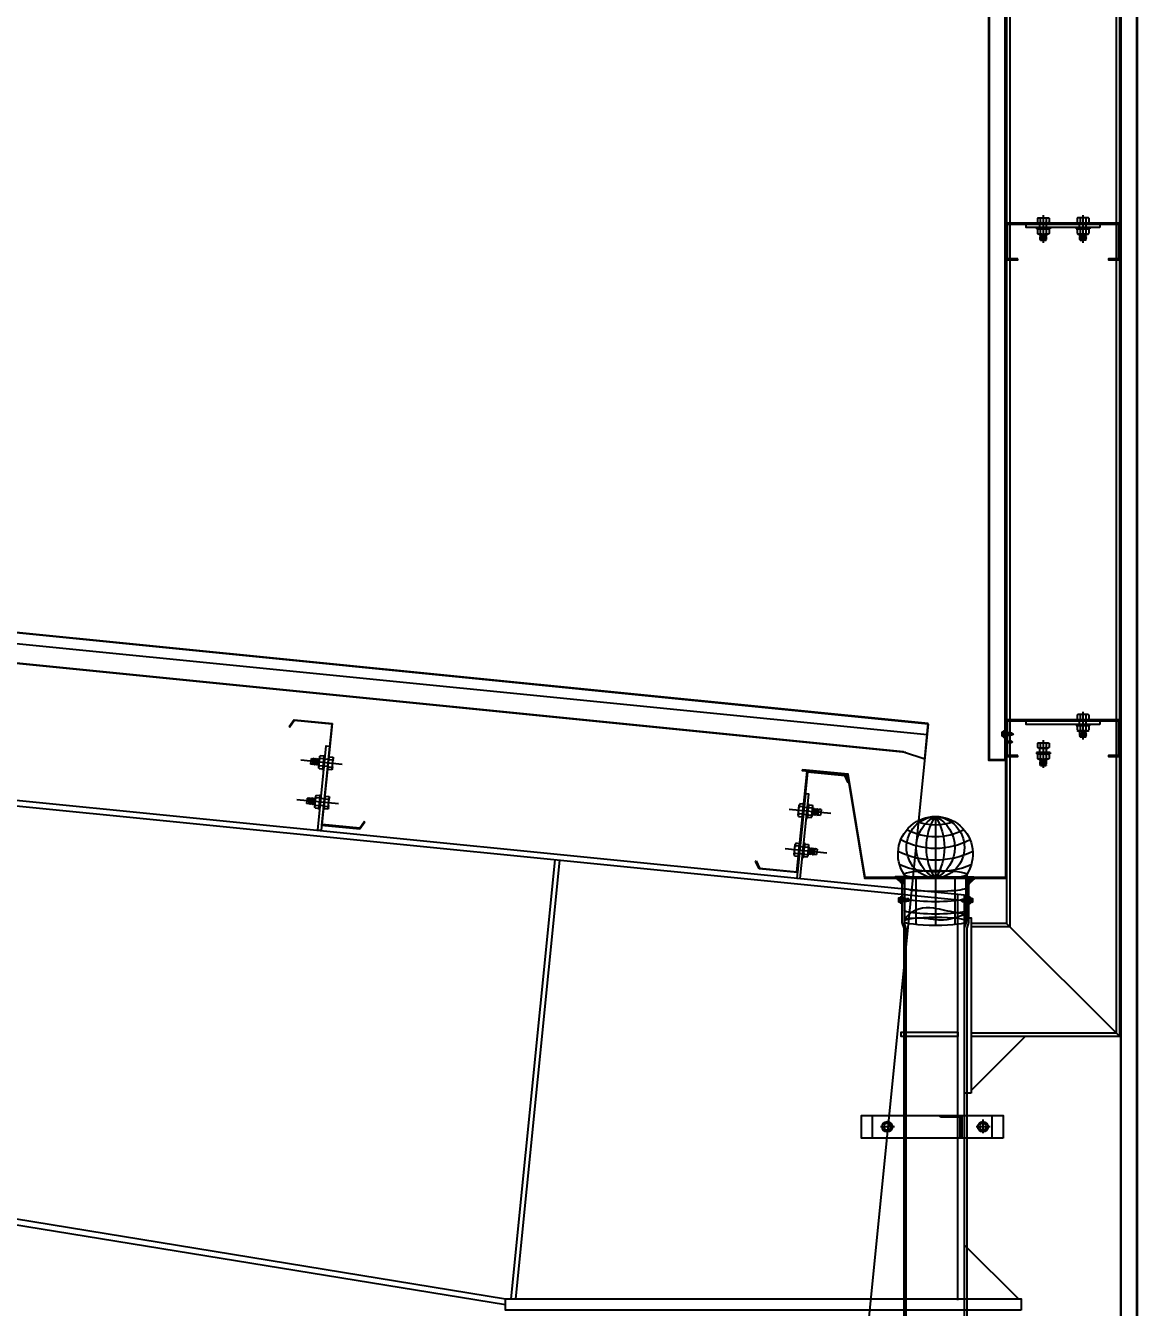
# Model space of a CAD drawing. Header units: inches. Extents: x 315041 to 662841, y -45540 to -35018.
# Drawn here: x 331800.57 to 331820.18, y -36423.78 to -36401.16 of the extents above; entities that cross this region are included whole.
import ezdxf

# ---------------------------------------------------------------- set-up
doc = ezdxf.new("R2010")
doc.units = ezdxf.units.IN
doc.header["$MEASUREMENT"] = 0
doc.linetypes.add('CENTER2', pattern=[28.575, 19.05, -3.175, 3.175, -3.175])
doc.linetypes.add('DASHED2', pattern=[9.525, 6.35, -3.175])
for name, color, linetype in [('2', 2, 'Continuous'), ('251', 251, 'Continuous'), ('2NET-VE', 8, 'Continuous'), ('3', 3, 'Continuous'), ('5', 5, 'Continuous'), ('7', 7, 'Continuous'), ('8', 8, 'Continuous'), ('DIM', 8, 'Continuous'), ('DOWNPOUT', 52, 'Continuous'), ('GIANG', 1, 'Continuous'), ('ROOFING', 4, 'Continuous'), ('STRUCTURE', 1, 'Continuous')]:
    doc.layers.add(name, color=color, linetype=linetype)
doc.styles.add('ST1', font='times.ttf', dxfattribs={"width": 0.7})
doc.dimstyles.new('100', dxfattribs={"dimtxt": 3, "dimasz": 1.5, "dimexe": 1, "dimexo": 0, "dimgap": 1, "dimtad": 1, "dimdec": 0, "dimlfac": 100, "dimzin": 0, "dimdsep": 46, "dimtxsty": 'ST1', "dimblk": 'OBLIQUE', "dimcen": 1, "dimdle": 1, "dimclrd": 8, "dimclre": 8, "dimclrt": 3, "dimadec": 0, "dimazin": 0, "dimtfac": 1, "dimtdec": 0, "dimtix": 1, "dimtmove": 1, "dimatfit": 3, "dimfxl": 0, "dimtfill": 1, "dimtolj": 1, "dimtzin": 0, "dimlwd": -1, "dimlwe": -1, "dimarcsym": 1})

# ---------------------------------------------------------------- blocks, each defined once
blk = doc.blocks.new('*U228')
at = {"layer": '251'}
h = blk.add_hatch(color=256, dxfattribs=at)
h.paths.add_polyline_path([(-0.053, -0.04), (-0.053, -0.043, -0.192582), (-0.048, -0.029, -0.192582), (-0.053, -0.014)])
h.paths.add_polyline_path([(-0.053, 0.014, -0.192582), (-0.048, 0.029, -0.192582), (-0.053, 0.043)])
h = blk.add_hatch(color=256, dxfattribs=at)
h.paths.add_polyline_path([(0.056, -0.04), (0.056, -0.043, -0.192582), (0.062, -0.029, -0.192582), (0.056, -0.014)])
h.paths.add_polyline_path([(0.056, 0.014, -0.192582), (0.062, 0.029, -0.192582), (0.056, 0.043)])
at = {"layer": '5', "linetype": 'CENTER2', "ltscale": 0.2}
blk.add_line((-0.077, 0), (0.194, 0), dxfattribs=at)
at = {"layer": '8'}
for p, q in [((-0.053, 0.04), (-0.053, -0.04)), ((-0.048, 0.058), (-0.006, 0.058)), ((-0.048, 0.029), (-0.006, 0.029)), ((0, 0.043), (0, -0.043)), ((0.044, 0.033), (0, 0.033)), ((0.044, -0.066), (0.044, 0.066)), ((0.044, 0.066), (0.056, 0.066)), ((0.056, -0.066), (0.056, 0.066)), ((0.056, 0.04), (0.056, -0.04)), ((0.062, 0.058), (0.103, 0.058)), ((0.062, 0.029), (0.103, 0.029)), ((0.109, 0.043), (0.109, -0.043)), ((0.117, 0.033), (0.109, 0.033)), ((0.121, 0.027), (0.117, 0.033)), ((0.117, 0.033), (0.117, -0.017)), ((0.117, -0.017), (0.121, 0.027)), ((0.127, 0.033), (0.121, 0.027)), ((0.131, 0.027), (0.127, 0.033)), ((0.164, 0.03), (0.161, 0.027)), ((0.169, 0.027), (0.164, 0.03)), ((0.166, -0.027), (0.167, 0)), ((0.169, 0), (0.167, 0)), ((0.167, 0), (0.169, 0)), ((0.169, 0.027), (0.169, -0.027)), ((-0.048, -0.029), (-0.006, -0.029)), ((-0.048, -0.029), (-0.006, -0.029)), ((-0.048, -0.058), (-0.006, -0.058)), ((0.044, -0.033), (0, -0.033)), ((0.044, -0.066), (0.056, -0.066)), ((0.062, -0.029), (0.103, -0.029)), ((0.062, -0.029), (0.103, -0.029)), ((0.062, -0.058), (0.103, -0.058)), ((0.12, -0.033), (0.109, -0.033)), ((0.126, -0.027), (0.12, -0.033)), ((0.16, -0.033), (0.156, -0.027)), ((0.166, -0.027), (0.16, -0.033)), ((0.166, -0.027), (0.169, -0.027))]:
    blk.add_line(p, q, dxfattribs=at)
for points in [[(0.136, -0.027), (0.13, -0.033), (0.126, -0.027), (0.131, 0.027), (0.137, 0.033), (0.141, 0.027)], [(0.146, -0.027), (0.14, -0.033), (0.136, -0.027), (0.141, 0.027), (0.147, 0.033), (0.151, 0.027)], [(0.156, -0.027), (0.15, -0.033), (0.146, -0.027), (0.151, 0.027), (0.157, 0.033), (0.161, 0.027)]]:
    blk.add_lwpolyline(points, close=True, dxfattribs=at)
for centre, start, end in [((-0.032, 0.043), 136.3972, 223.6028), ((-0.032, 0.014), 136.3972, 180), ((-0.021, 0.043), 316.3972, 43.6028), ((-0.021, 0.014), 0, 43.6028), ((0.077, 0.043), 136.3972, 223.6028), ((0.077, 0.014), 136.3972, 180), ((0.088, 0.043), 316.3972, 43.6028), ((0.088, 0.014), 0, 43.6028), ((-0.032, -0.014), 180, 223.6028), ((-0.032, -0.043), 136.3972, 223.6028), ((-0.021, -0.014), 316.3972, 0), ((-0.021, -0.043), 316.3972, 43.6028), ((0.077, -0.014), 180, 223.6028), ((0.077, -0.043), 136.3972, 223.6028), ((0.088, -0.014), 316.3972, 0), ((0.088, -0.043), 316.3972, 43.6028)]:
    blk.add_arc(centre, 0.0209, start, end, dxfattribs=at)
blk = doc.blocks.new('*U229')
at = {"layer": '251'}
h = blk.add_hatch(color=256, dxfattribs=at)
h.paths.add_polyline_path([(-0.053, -0.04), (-0.053, -0.043, -0.192582), (-0.048, -0.029, -0.192582), (-0.053, -0.014)])
h.paths.add_polyline_path([(-0.053, 0.014, -0.192582), (-0.048, 0.029, -0.192582), (-0.053, 0.043)])
h = blk.add_hatch(color=256, dxfattribs=at)
h.paths.add_polyline_path([(0.056, -0.04), (0.056, -0.043, -0.192582), (0.062, -0.029, -0.192582), (0.056, -0.014)])
h.paths.add_polyline_path([(0.056, 0.014, -0.192582), (0.062, 0.029, -0.192582), (0.056, 0.043)])
at = {"layer": '5', "linetype": 'CENTER2', "ltscale": 0.2}
blk.add_line((-0.077, 0), (0.194, 0), dxfattribs=at)
at = {"layer": '8'}
for p, q in [((-0.053, 0.04), (-0.053, -0.04)), ((-0.048, 0.058), (-0.006, 0.058)), ((-0.048, 0.029), (-0.006, 0.029)), ((0, 0.043), (0, -0.043)), ((0.044, 0.033), (0, 0.033)), ((0.044, -0.066), (0.044, 0.066)), ((0.044, 0.066), (0.056, 0.066)), ((0.056, -0.066), (0.056, 0.066)), ((0.056, 0.04), (0.056, -0.04)), ((0.062, 0.058), (0.103, 0.058)), ((0.062, 0.029), (0.103, 0.029)), ((0.109, 0.043), (0.109, -0.043)), ((0.117, 0.033), (0.109, 0.033)), ((0.121, 0.027), (0.117, 0.033)), ((0.117, 0.033), (0.117, -0.017)), ((0.117, -0.017), (0.121, 0.027)), ((0.127, 0.033), (0.121, 0.027)), ((0.131, 0.027), (0.127, 0.033)), ((0.164, 0.03), (0.161, 0.027)), ((0.169, 0.027), (0.164, 0.03)), ((0.166, -0.027), (0.167, 0)), ((0.169, 0), (0.167, 0)), ((0.167, 0), (0.169, 0)), ((0.169, 0.027), (0.169, -0.027)), ((-0.048, -0.029), (-0.006, -0.029)), ((-0.048, -0.029), (-0.006, -0.029)), ((-0.048, -0.058), (-0.006, -0.058)), ((0.044, -0.033), (0, -0.033)), ((0.044, -0.066), (0.056, -0.066)), ((0.062, -0.029), (0.103, -0.029)), ((0.062, -0.029), (0.103, -0.029)), ((0.062, -0.058), (0.103, -0.058)), ((0.12, -0.033), (0.109, -0.033)), ((0.126, -0.027), (0.12, -0.033)), ((0.16, -0.033), (0.156, -0.027)), ((0.166, -0.027), (0.16, -0.033)), ((0.166, -0.027), (0.169, -0.027))]:
    blk.add_line(p, q, dxfattribs=at)
for points in [[(0.136, -0.027), (0.13, -0.033), (0.126, -0.027), (0.131, 0.027), (0.137, 0.033), (0.141, 0.027)], [(0.146, -0.027), (0.14, -0.033), (0.136, -0.027), (0.141, 0.027), (0.147, 0.033), (0.151, 0.027)], [(0.156, -0.027), (0.15, -0.033), (0.146, -0.027), (0.151, 0.027), (0.157, 0.033), (0.161, 0.027)]]:
    blk.add_lwpolyline(points, close=True, dxfattribs=at)
for centre, start, end in [((-0.032, 0.043), 136.3972, 223.6028), ((-0.032, 0.014), 136.3972, 180), ((-0.021, 0.043), 316.3972, 43.6028), ((-0.021, 0.014), 0, 43.6028), ((0.077, 0.043), 136.3972, 223.6028), ((0.077, 0.014), 136.3972, 180), ((0.088, 0.043), 316.3972, 43.6028), ((0.088, 0.014), 0, 43.6028), ((-0.032, -0.014), 180, 223.6028), ((-0.032, -0.043), 136.3972, 223.6028), ((-0.021, -0.014), 316.3972, 0), ((-0.021, -0.043), 316.3972, 43.6028), ((0.077, -0.014), 180, 223.6028), ((0.077, -0.043), 136.3972, 223.6028), ((0.088, -0.014), 316.3972, 0), ((0.088, -0.043), 316.3972, 43.6028)]:
    blk.add_arc(centre, 0.0209, start, end, dxfattribs=at)
blk = doc.blocks.new('*U230')
at = {"layer": '251'}
h = blk.add_hatch(color=256, dxfattribs=at)
h.paths.add_polyline_path([(-0.053, -0.04), (-0.053, -0.043, -0.192582), (-0.048, -0.029, -0.192582), (-0.053, -0.014)])
h.paths.add_polyline_path([(-0.053, 0.014, -0.192582), (-0.048, 0.029, -0.192582), (-0.053, 0.043)])
h = blk.add_hatch(color=256, dxfattribs=at)
h.paths.add_polyline_path([(0.056, -0.04), (0.056, -0.043, -0.192582), (0.062, -0.029, -0.192582), (0.056, -0.014)])
h.paths.add_polyline_path([(0.056, 0.014, -0.192582), (0.062, 0.029, -0.192582), (0.056, 0.043)])
at = {"layer": '5', "linetype": 'CENTER2', "ltscale": 0.2}
blk.add_line((-0.077, 0), (0.194, 0), dxfattribs=at)
at = {"layer": '8'}
for p, q in [((-0.053, 0.04), (-0.053, -0.04)), ((-0.048, 0.058), (-0.006, 0.058)), ((-0.048, 0.029), (-0.006, 0.029)), ((0, 0.043), (0, -0.043)), ((0.044, 0.033), (0, 0.033)), ((0.044, -0.066), (0.044, 0.066)), ((0.044, 0.066), (0.056, 0.066)), ((0.056, -0.066), (0.056, 0.066)), ((0.056, 0.04), (0.056, -0.04)), ((0.062, 0.058), (0.103, 0.058)), ((0.062, 0.029), (0.103, 0.029)), ((0.109, 0.043), (0.109, -0.043)), ((0.117, 0.033), (0.109, 0.033)), ((0.121, 0.027), (0.117, 0.033)), ((0.117, 0.033), (0.117, -0.017)), ((0.117, -0.017), (0.121, 0.027)), ((0.127, 0.033), (0.121, 0.027)), ((0.131, 0.027), (0.127, 0.033)), ((0.164, 0.03), (0.161, 0.027)), ((0.169, 0.027), (0.164, 0.03)), ((0.166, -0.027), (0.167, 0)), ((0.169, 0), (0.167, 0)), ((0.167, 0), (0.169, 0)), ((0.169, 0.027), (0.169, -0.027)), ((-0.048, -0.029), (-0.006, -0.029)), ((-0.048, -0.029), (-0.006, -0.029)), ((-0.048, -0.058), (-0.006, -0.058)), ((0.044, -0.033), (0, -0.033)), ((0.044, -0.066), (0.056, -0.066)), ((0.062, -0.029), (0.103, -0.029)), ((0.062, -0.029), (0.103, -0.029)), ((0.062, -0.058), (0.103, -0.058)), ((0.12, -0.033), (0.109, -0.033)), ((0.126, -0.027), (0.12, -0.033)), ((0.16, -0.033), (0.156, -0.027)), ((0.166, -0.027), (0.16, -0.033)), ((0.166, -0.027), (0.169, -0.027))]:
    blk.add_line(p, q, dxfattribs=at)
for points in [[(0.136, -0.027), (0.13, -0.033), (0.126, -0.027), (0.131, 0.027), (0.137, 0.033), (0.141, 0.027)], [(0.146, -0.027), (0.14, -0.033), (0.136, -0.027), (0.141, 0.027), (0.147, 0.033), (0.151, 0.027)], [(0.156, -0.027), (0.15, -0.033), (0.146, -0.027), (0.151, 0.027), (0.157, 0.033), (0.161, 0.027)]]:
    blk.add_lwpolyline(points, close=True, dxfattribs=at)
for centre, start, end in [((-0.032, 0.043), 136.3972, 223.6028), ((-0.032, 0.014), 136.3972, 180), ((-0.021, 0.043), 316.3972, 43.6028), ((-0.021, 0.014), 0, 43.6028), ((0.077, 0.043), 136.3972, 223.6028), ((0.077, 0.014), 136.3972, 180), ((0.088, 0.043), 316.3972, 43.6028), ((0.088, 0.014), 0, 43.6028), ((-0.032, -0.014), 180, 223.6028), ((-0.032, -0.043), 136.3972, 223.6028), ((-0.021, -0.014), 316.3972, 0), ((-0.021, -0.043), 316.3972, 43.6028), ((0.077, -0.014), 180, 223.6028), ((0.077, -0.043), 136.3972, 223.6028), ((0.088, -0.014), 316.3972, 0), ((0.088, -0.043), 316.3972, 43.6028)]:
    blk.add_arc(centre, 0.0209, start, end, dxfattribs=at)
blk = doc.blocks.new('*U231')
at = {"layer": '251'}
h = blk.add_hatch(color=256, dxfattribs=at)
h.paths.add_polyline_path([(-0.053, -0.04), (-0.053, -0.043, -0.192582), (-0.048, -0.029, -0.192582), (-0.053, -0.014)])
h.paths.add_polyline_path([(-0.053, 0.014, -0.192582), (-0.048, 0.029, -0.192582), (-0.053, 0.043)])
h = blk.add_hatch(color=256, dxfattribs=at)
h.paths.add_polyline_path([(0.056, -0.04), (0.056, -0.043, -0.192582), (0.062, -0.029, -0.192582), (0.056, -0.014)])
h.paths.add_polyline_path([(0.056, 0.014, -0.192582), (0.062, 0.029, -0.192582), (0.056, 0.043)])
at = {"layer": '5', "linetype": 'CENTER2', "ltscale": 0.2}
blk.add_line((-0.077, 0), (0.194, 0), dxfattribs=at)
at = {"layer": '8'}
for p, q in [((-0.053, 0.04), (-0.053, -0.04)), ((-0.048, 0.058), (-0.006, 0.058)), ((-0.048, 0.029), (-0.006, 0.029)), ((0, 0.043), (0, -0.043)), ((0.044, 0.033), (0, 0.033)), ((0.044, -0.066), (0.044, 0.066)), ((0.044, 0.066), (0.056, 0.066)), ((0.056, -0.066), (0.056, 0.066)), ((0.056, 0.04), (0.056, -0.04)), ((0.062, 0.058), (0.103, 0.058)), ((0.062, 0.029), (0.103, 0.029)), ((0.109, 0.043), (0.109, -0.043)), ((0.117, 0.033), (0.109, 0.033)), ((0.121, 0.027), (0.117, 0.033)), ((0.117, 0.033), (0.117, -0.017)), ((0.117, -0.017), (0.121, 0.027)), ((0.127, 0.033), (0.121, 0.027)), ((0.131, 0.027), (0.127, 0.033)), ((0.164, 0.03), (0.161, 0.027)), ((0.169, 0.027), (0.164, 0.03)), ((0.166, -0.027), (0.167, 0)), ((0.169, 0), (0.167, 0)), ((0.167, 0), (0.169, 0)), ((0.169, 0.027), (0.169, -0.027)), ((-0.048, -0.029), (-0.006, -0.029)), ((-0.048, -0.029), (-0.006, -0.029)), ((-0.048, -0.058), (-0.006, -0.058)), ((0.044, -0.033), (0, -0.033)), ((0.044, -0.066), (0.056, -0.066)), ((0.062, -0.029), (0.103, -0.029)), ((0.062, -0.029), (0.103, -0.029)), ((0.062, -0.058), (0.103, -0.058)), ((0.12, -0.033), (0.109, -0.033)), ((0.126, -0.027), (0.12, -0.033)), ((0.16, -0.033), (0.156, -0.027)), ((0.166, -0.027), (0.16, -0.033)), ((0.166, -0.027), (0.169, -0.027))]:
    blk.add_line(p, q, dxfattribs=at)
for points in [[(0.136, -0.027), (0.13, -0.033), (0.126, -0.027), (0.131, 0.027), (0.137, 0.033), (0.141, 0.027)], [(0.146, -0.027), (0.14, -0.033), (0.136, -0.027), (0.141, 0.027), (0.147, 0.033), (0.151, 0.027)], [(0.156, -0.027), (0.15, -0.033), (0.146, -0.027), (0.151, 0.027), (0.157, 0.033), (0.161, 0.027)]]:
    blk.add_lwpolyline(points, close=True, dxfattribs=at)
for centre, start, end in [((-0.032, 0.043), 136.3972, 223.6028), ((-0.032, 0.014), 136.3972, 180), ((-0.021, 0.043), 316.3972, 43.6028), ((-0.021, 0.014), 0, 43.6028), ((0.077, 0.043), 136.3972, 223.6028), ((0.077, 0.014), 136.3972, 180), ((0.088, 0.043), 316.3972, 43.6028), ((0.088, 0.014), 0, 43.6028), ((-0.032, -0.014), 180, 223.6028), ((-0.032, -0.043), 136.3972, 223.6028), ((-0.021, -0.014), 316.3972, 0), ((-0.021, -0.043), 316.3972, 43.6028), ((0.077, -0.014), 180, 223.6028), ((0.077, -0.043), 136.3972, 223.6028), ((0.088, -0.014), 316.3972, 0), ((0.088, -0.043), 316.3972, 43.6028)]:
    blk.add_arc(centre, 0.0209, start, end, dxfattribs=at)
blk = doc.blocks.new('HFR-1')
at = {"layer": 'STRUCTURE', "color": 1, "linetype": 'Continuous'}
for p, q in [((-5.5, 0), (5.5, 0)), ((-5.2, 0.8), (-3.4, 1.5)), ((5.2, 0.8), (3.4, 1.5)), ((-2.4, -1.2), (-3, -1.6)), ((-3, -1.6), (-2.4, -1.9)), ((-2.4, -1.9), (-3, -2.3)), ((-3, -2.3), (-2.4, -2.6)), ((-2.4, -2.6), (-3, -3)), ((-3, -3), (-2.4, -3.3)), ((-2.4, -3.3), (-3, -3.7)), ((-3, -3.7), (-2.4, -4.1)), ((-2.4, -4.1), (-3, -4.4)), ((-3, -4.4), (-2.4, -4.8)), ((-2.4, -4.8), (-3, -5.1)), ((-3, -5.1), (-2.4, -5.5)), ((-2.4, -5.5), (-3, -5.8)), ((-3, -5.8), (-2.4, -6.2)), ((-2.4, -6.2), (-3, -6.6)), ((-3, -6.6), (-2.4, -6.9)), ((-2.4, -6.9), (-3, -7.3)), ((-3, -7.3), (-2.4, -7.6)), ((-2.4, -7.6), (-3, -8)), ((-3, -8), (-2.4, -8.3)), ((-2.4, -8.3), (-3, -8.7)), ((-3, -8.7), (-2.4, -9)), ((-2.4, -9), (-3, -9.4)), ((-3, -9.4), (-2.4, -9.7)), ((-2.4, -9.7), (-3, -10.1)), ((-3, -10.1), (-2.4, -10.5)), ((-2.4, -10.5), (-3, -10.8)), ((-3, -10.8), (-2.4, -11.2)), ((-2.4, -11.2), (-3, -11.5)), ((-3, -11.5), (-2.4, -11.9)), ((-2.9, -1.6), (2.9, -1.4)), ((-2.9, -2.3), (2.9, -2.1)), ((-2.9, -3), (2.9, -2.8)), ((-2.9, -3.7), (2.9, -3.6)), ((-2.9, -4.4), (2.9, -4.3)), ((-2.9, -5.1), (2.9, -5)), ((-2.9, -5.9), (2.9, -5.7)), ((-2.9, -6.6), (2.9, -6.4)), ((-2.9, -7.3), (2.9, -7.1)), ((-2.9, -8), (2.9, -7.8)), ((-2.9, -8.7), (2.9, -8.5)), ((-2.9, -9.4), (2.9, -9.2)), ((-2.9, -10.1), (1.5, -10)), ((-2.9, -10.8), (1.3, -10.7)), ((-2.9, -11.5), (0.9, -11.4)), ((-2.5, -17.4), (-2.5, -11.8)), ((-2.5, -17.4), (-2, -16.7)), ((-2.5, -17.4), (-0.2, -19.7)), ((2.4, -1.1), (-2.4, -1.2)), ((2.4, -1.8), (-2.4, -1.9)), ((-2.4, -1.9), (2.4, -1.8)), ((-2.4, -2.6), (2.4, -2.5)), ((2.4, -2.5), (-2.4, -2.6)), ((-2.4, -3.3), (2.4, -3.2)), ((2.4, -3.2), (-2.4, -3.3)), ((-2.4, -4.1), (2.4, -3.9)), ((2.4, -3.9), (-2.4, -4.1)), ((-2.4, -4.8), (2.4, -4.6)), ((2.4, -4.6), (-2.4, -4.8)), ((-2.4, -5.5), (2.4, -5.3)), ((2.4, -5.3), (-2.4, -5.5)), ((-2.4, -6.2), (2.4, -6)), ((2.4, -6), (-2.4, -6.2)), ((-2.4, -6.9), (2.4, -6.8)), ((2.4, -6.8), (-2.4, -6.9)), ((-2.4, -7.6), (2.4, -7.5)), ((2.4, -7.5), (-2.4, -7.6)), ((-2.4, -8.3), (2.4, -8.2)), ((2.4, -8.2), (-2.4, -8.3)), ((-2.4, -9), (2.4, -8.9)), ((2.4, -8.9), (-2.4, -9)), ((-2.4, -9.7), (2.4, -9.6)), ((2.4, -9.6), (-2.4, -9.7)), ((1.4, -10.3), (-2.4, -10.5)), ((-2.4, -10.5), (1.4, -10.3)), ((-2.4, -11.2), (1.1, -11.1)), ((1.1, -11.1), (-2.4, -11.2)), ((-2.4, -11.9), (0.4, -11.8)), ((-1, -16.7), (0.2, -19.7)), ((0.1, -19.4), (1.2, -17.3)), ((0.2, -19.7), (2.5, -17.4)), ((1.6, -16.1), (2.3, -10.2)), ((2.2, -10), (2.9, -10)), ((2.2, -11), (2.4, -11)), ((2.4, -11), (2.2, -11)), ((2.2, -11.4), (2.9, -11.4)), ((2.2, -11.7), (2.4, -11.7)), ((2.4, -10.3), (2.3, -10.3)), ((2.3, -10.3), (2.4, -10.3)), ((2.3, -10.7), (2.9, -10.7)), ((2.9, -1.4), (2.4, -1.1)), ((2.4, -1.8), (2.9, -1.4)), ((2.9, -2.1), (2.4, -1.8)), ((2.4, -2.5), (2.9, -2.1)), ((2.9, -2.8), (2.4, -2.5)), ((2.4, -3.2), (2.9, -2.8)), ((2.9, -3.6), (2.4, -3.2)), ((2.4, -3.9), (2.9, -3.6)), ((2.9, -4.3), (2.4, -3.9)), ((2.4, -4.6), (2.9, -4.3)), ((2.9, -5), (2.4, -4.6)), ((2.4, -5.3), (2.9, -5)), ((2.9, -5.7), (2.4, -5.3)), ((2.4, -6), (2.9, -5.7)), ((2.9, -6.4), (2.4, -6)), ((2.4, -6.8), (2.9, -6.4)), ((2.9, -7.1), (2.4, -6.8)), ((2.4, -7.5), (2.9, -7.1)), ((2.9, -7.8), (2.4, -7.5)), ((2.4, -8.2), (2.9, -7.8)), ((2.9, -8.5), (2.4, -8.2)), ((2.4, -8.9), (2.9, -8.5)), ((2.9, -9.2), (2.4, -8.9)), ((2.4, -9.6), (2.9, -9.2)), ((2.9, -10), (2.4, -9.6)), ((2.4, -10.3), (2.9, -10)), ((2.9, -10.7), (2.4, -10.3)), ((2.4, -11), (2.9, -10.7)), ((2.9, -11.4), (2.4, -11)), ((2.4, -11.7), (2.9, -11.4)), ((2.5, -17.4), (2.5, -11.7))]:
    blk.add_line(p, q, dxfattribs=at)
at = {"layer": 'STRUCTURE', "color": 1, "linetype": 'Continuous', "ltscale": 8}
for p in [(-3.4, 1.5), (3.4, 1.5)]:
    blk.add_line(p, (0, 1.5), dxfattribs=at)
at = {"layer": 'STRUCTURE', "color": 1, "linetype": 'DASHED2'}
for p in [(-1.9, 1.5), (1.9, 1.5)]:
    blk.add_line(p, (0, 0), dxfattribs=at)
at = {"layer": 'STRUCTURE', "color": 1, "linetype": 'Continuous', "ltscale": 8}
for centre, start, end in [((-4.7, 0.2), 130.41, 194.8062), ((4.7, 0.2), 345.1938, 49.59)]:
    blk.add_arc(centre, 0.801, start, end, dxfattribs=at)
at = {"layer": 'STRUCTURE', "color": 1, "linetype": 'Continuous'}
for centre, radius, start, end in [((-7.3, -9), 9.14, 58.065, 78.8402), ((5.1, -3.8), 3.83, 84.2039, 134.3621), ((-1.5, -17.1), 0.59, 34.2302, 144.5641), ((0, -19.4), 0.331, 231.6348, 305.4287), ((-0.5, -10.1), 1.93, 296.6041, 355.3922), ((-0.6, -16), 2.2, 324.0048, 357.8268), ((1.9, -10.3), 0.444, 15.9762, 172.6971)]:
    blk.add_arc(centre, radius, start, end, dxfattribs=at)
blk = doc.blocks.new('Short_Self_drilling')
at = {"layer": 'STRUCTURE', "color": 1, "linetype": 'Continuous'}
for p, q in [((6.4, 1.7), (-6.4, 1.7)), ((5.1, 3.8), (-5.1, 3.8)), ((-2.6, 2.9), (-5.1, 2.9)), ((-3.4, 3.8), (-3.4, 6.8)), ((3, 7.2), (-3, 7.2)), ((2.6, 2.9), (-2.6, 2.9)), ((-2.1, 2.8), (-2.1, 2.9)), ((6.3, 0), (0, 0)), ((2.2, 2.8), (2.2, 2.9)), ((2.2, -0.5), (2.2, 0)), ((5.1, 2.9), (2.6, 2.9)), ((3.4, 3.8), (3.4, 6.8)), ((3, -1.2), (-2.7, -0.2)), ((3, -2.7), (-2.7, -1.8)), ((3, -4.2), (-2.7, -3.3)), ((3, -5.8), (-2.7, -4.8)), ((3, -7.3), (-2.7, -6.3)), ((-1.9, -8), (-2.7, -7.9)), ((-2.1, -1.4), (-2.1, -0.9)), ((-2.1, -2.9), (-2.1, -2.4)), ((-2.1, -4.4), (-2.1, -3.9)), ((-2.1, -6), (-2.1, -5.4)), ((-2.1, -7.5), (-2.1, -7)), ((-2.1, -12.3), (-2.1, -8.5)), ((3, -8.8), (-1.1, -8.1)), ((2.1, -12.3), (2.1, -9.1)), ((2.2, -2), (2.2, -1.5)), ((2.2, -3.6), (2.2, -3)), ((2.2, -5.1), (2.2, -4.6)), ((2.2, -6.6), (2.2, -6.1)), ((2.2, -8.1), (2.2, -7.6))]:
    blk.add_line(p, q, dxfattribs=at)
blk.add_lwpolyline([(6.4, 1.3), (6.4, 1.7), (2.1, 2.8), (-2.1, 2.8), (-6.4, 1.7), (-6.4, 1.3)], close=True, dxfattribs=at)
for points in [[(-6.4, 1.3, -0.088869), (-6.3, 0), (0, 0)], [(-0.1, 3.8), (-0.3, 6.2, 0.338878), (-3.1, 6.2), (-3.3, 3.8)], [(3.3, 3.8), (3.1, 6.2, 0.338878), (0.3, 6.2), (0.1, 3.8)], [(2.1, -12.3), (0.2, -14.2, -0.333596), (-0.2, -14.2), (-2.1, -12.3)], [(-0.1, -14), (-1, -12.2, -0.148657), (-1.4, -11.2), (-2, -7.7, -0.815006), (-1.2, -7.8, 0.150833), (-0.8, -8.7)], [(2.1, -12.3), (1.7, -11.7, 0.52242), (0.9, -11.7), (-0.2, -14.2)]]:
    blk.add_lwpolyline(points, format="xyb", dxfattribs=at)
for points in [[(3, -1.2), (2.2, -1.5), (-2.1, -0.8), (-2.7, -0.2), (-2.4, 0)], [(3, -2.7), (2.2, -3), (-2.1, -2.4), (-2.7, -1.8), (-2.1, -1.4), (2.2, -2), (3, -2.7)], [(3, -4.2), (2.2, -4.6), (-2.1, -3.9), (-2.7, -3.3), (-2.1, -2.9), (2.2, -3.6), (3, -4.2)], [(3, -5.8), (2.2, -6.1), (-2.1, -5.4), (-2.7, -4.8), (-2.1, -4.4), (2.2, -5.1), (3, -5.8)], [(3, -7.3), (2.2, -7.6), (-2.1, -7), (-2.7, -6.3), (-2.1, -6), (2.2, -6.6), (3, -7.3)], [(-1.8, -8.5), (-2.1, -8.5), (-2.7, -7.9), (-2.1, -7.5), (-1.8, -7.5)], [(-1.3, -7.6), (2.2, -8.1), (3, -8.8)], [(-1.2, 0), (2.2, -0.5), (3, -1.2)], [(3, -8.8), (2.2, -9.1), (-0.8, -8.7)]]:
    blk.add_lwpolyline(points, dxfattribs=at)
for centre, radius, start, end in [((-5, 3.3), 0.455, 109.7949, 250.2674), ((-3, 6.8), 0.429, 90.0311, 180.0311), ((3, 6.8), 0.429, 0.0311, 90.0311), ((5.1, 3.3), 0.435, 279.7276, 80.3347), ((10, 0.2), 3.74, 162.2963, 182.6103)]:
    blk.add_arc(centre, radius, start, end, dxfattribs=at)
blk = doc.blocks.new('A$C074D4DC8')
at = {"color": 9}
for p, q in [((80, 232.2), (80, 100)), ((13.2, 108.1), (13.2, 8.1)), ((38.4, 101.8), (38.4, 1.8)), ((80, 100), (80, 0)), ((121.6, 101.8), (121.6, 1.8)), ((146.8, 108.1), (146.8, 8.1))]:
    blk.add_line(p, q, dxfattribs=at)
for centre, radius, start, end in [((80, 152.2), 80, 326.5995, 213.4005), ((84.2, 166.1), 66.2, 93.6886, 266.3114), ((112.4, 166.1), 73.6, 116.1115, 243.8885), ((80, 318.7), 105, 247.6912, 292.3088), ((183.7, 166.1), 123, 147.491, 212.509), ((-23.7, 166.1), 123, 327.491, 32.509), ((47.6, 166.1), 73.6, 296.1115, 63.8885), ((75.7, 166.1), 66.2, 273.6886, 86.3114), ((80, 318.7), 130, 241.9999, 298.0001), ((80, 318.7), 155, 241.4707, 298.5293), ((80, 318.7), 180, 243.6718, 296.3282), ((80, 318.7), 205, 248.1186, 291.8814)]:
    blk.add_arc(centre, radius, start, end, dxfattribs=at)
for centre in [(80, 108.1), (80, 8.1)]:
    blk.add_ellipse(centre, major_axis=(-66.8, 0), ratio=0.12167, dxfattribs=at)
for centre in [(80, 79.9), (80, 58.1), (80, 31.6)]:
    blk.add_ellipse(centre, major_axis=(-66.8, 0), ratio=0.12167, start_param=0, end_param=3.141593, dxfattribs=at)
blk = doc.blocks.new('PHEU THU NUOC')
at = {"color": 8}
blk.add_line((312268.65, -34593.71), (312298.08, -34593.71), dxfattribs=at)
for points in [[(312268.65, -34613.62), (312268.65, -34593.71), (312264, -34593.71), (312264, -34593.95), (312268.41, -34593.95), (312268.41, -34613.9)], [(312298.08, -34611.73), (312298.08, -34593.71), (312301.66, -34593.71), (312301.66, -34593.95), (312298.32, -34593.95), (312298.32, -34611.77)]]:
    blk.add_lwpolyline(points, dxfattribs=at)
blk.add_open_spline([(312268.41, -34613.9), (312273.09, -34608.52), (312281.23, -34607.66), (312290.79, -34610.54), (312296.65, -34611.33), (312298.32, -34611.55)], degree=3, knots=[0, 0, 0, 0, 20.015853, 34.788778, 40.675458, 40.675458, 40.675458, 40.675458], dxfattribs=at)
blk.add_spline([(312298.32, -34611.55), (312285.73, -34614.49), (312279.24, -34613.76), (312268.41, -34613.9)], degree=3, dxfattribs=at)
blk = doc.blocks.new('*U235')
at = {"layer": '2NET-VE', "ltscale": 0.5}
for p, q in [((0, 8.3), (9.5, 8.3)), ((22.9, 7.4), (22.9, 7.4)), ((0, -8.3), (9.5, -8.3)), ((22.9, -7.4), (22.9, -7.4))]:
    blk.add_line(p, q, dxfattribs=at)
at = {"layer": '7', "linetype": 'Continuous'}
for p, q in [((21.9, 6.4), (23.1, 7.7)), ((22.3, -6.4), (23.8, 6.4)), ((23.1, 7.7), (23.8, 6.4)), ((23.8, 6.4), (25.1, 7.7)), ((24.3, -6.4), (25.8, 6.4)), ((25.1, 7.7), (25.8, 6.4)), ((25.8, 6.4), (27, 7.7)), ((26.2, -6.4), (27.7, 6.4)), ((27, 7.7), (27.7, 6.4)), ((27.7, 6.4), (28.9, 7.7)), ((28.1, -6.4), (29.6, 6.4)), ((28.9, 7.7), (29.6, 6.4)), ((29.6, 6.4), (30.9, 7.7)), ((30.1, -6.4), (31.6, 6.4)), ((30.1, -6.4), (31.6, 6.4)), ((30.9, 7.7), (31.6, 6.4)), ((31.6, 6.4), (32.8, 7.7)), ((32, -6.4), (33.5, 6.4)), ((32.8, 7.7), (33.5, 6.4)), ((33.5, 6.4), (34.7, 7.7)), ((33.9, -6.4), (35.4, 6.4)), ((33.9, -6.4), (35.4, 6.4)), ((33.9, -6.4), (35.4, 6.4)), ((34.7, 7.7), (35.4, 6.4)), ((35.4, 6.4), (36.7, 7.7)), ((35.9, -6.4), (37.4, 6.4)), ((36.7, 7.7), (37.4, 6.4)), ((41.9, 6.4), (37.4, 6.4)), ((41.9, 6.4), (41.9, -6.4)), ((22.1, -6.4), (21.7, -6.4)), ((22.3, -6.4), (21.9, -6.4)), ((22.3, -6.4), (23.1, -7.7)), ((23.1, -7.7), (24.3, -6.4)), ((24.3, -6.4), (25, -7.7)), ((25, -7.7), (26.2, -6.4)), ((26.2, -6.4), (26.9, -7.7)), ((26.9, -7.7), (28.1, -6.4)), ((28.1, -6.4), (28.9, -7.7)), ((28.9, -7.7), (30.1, -6.4)), ((30.1, -6.4), (30.8, -7.7)), ((30.8, -7.7), (32, -6.4)), ((32, -6.4), (32.7, -7.7)), ((32.7, -7.7), (33.9, -6.4)), ((33.9, -6.4), (34.7, -7.7)), ((34.7, -7.7), (35.9, -6.4)), ((35.9, -6.4), (41.9, -6.4))]:
    blk.add_line(p, q, dxfattribs=at)
at = {"layer": '8', "linetype": 'Continuous'}
for p, q in [((-10.2, 8.8), (-10.2, 11.9)), ((-10.2, -11.9), (-10.2, 11.9)), ((-0.9, 14.9), (-9.3, 14.9)), ((-1.4, 8.8), (-8.9, 8.8)), ((0, 8.8), (0, 11.9)), ((0, -11.9), (0, 11.9)), ((9.5, -17.6), (9.5, 17.6)), ((9.5, 17.6), (11.4, 17.6)), ((11.4, -17.6), (11.4, 17.6)), ((11.4, 8.8), (11.4, 11.9)), ((11.4, -11.9), (11.4, 11.9)), ((12.3, 14.9), (20.7, 14.9)), ((12.8, 8.8), (20.3, 8.8)), ((21.7, 8.8), (21.7, 11.9)), ((21.7, -11.9), (21.7, 11.9)), ((-10.2, -8.8), (-10.2, -11.9)), ((-9.3, -14.9), (-0.9, -14.9)), ((-1.4, -8.8), (-8.9, -8.8)), ((0, -8.8), (0, -11.9)), ((9.5, -17.6), (11.4, -17.6)), ((11.4, -8.8), (11.4, -11.9)), ((20.7, -14.9), (12.3, -14.9)), ((12.8, -8.8), (20.3, -8.8)), ((21.7, -8.8), (21.7, -11.9))]:
    blk.add_line(p, q, dxfattribs=at)
at = {"layer": '8', "ltscale": 10}
blk.add_line((-32.8, 0), (65.5, 0), dxfattribs=at)
at = {"layer": '8', "linetype": 'Continuous'}
for centre, radius, start, end in [((-4.7, 11.9), 5.58, 146.602, 180), ((-6.1, 11.9), 4.1, 180, 228.5476), ((-6.1, 5.7), 4.1, 131.4524, 180), ((-4.1, 11.9), 4.1, 311.4524, 0), ((-4.1, 5.7), 4.1, 0, 48.5476), ((-5.6, 11.9), 5.58, 0, 33.398), ((17, 11.9), 5.58, 146.602, 180), ((15.5, 11.9), 4.1, 180, 228.5476), ((15.5, 5.7), 4.1, 131.4524, 180), ((17.6, 11.9), 4.1, 311.4524, 0), ((17.6, 5.7), 4.1, 0, 48.5476), ((16.1, 11.9), 5.58, 0, 33.398), ((-6.1, -5.7), 4.1, 180, 228.5476), ((-6.1, -11.9), 4.1, 131.4524, 180), ((-4.7, -11.9), 5.58, 180, 213.398), ((-4.1, -5.7), 4.1, 311.4524, 0), ((-4.1, -11.9), 4.1, 0, 48.5476), ((-5.6, -11.9), 5.58, 326.602, 0), ((15.5, -5.7), 4.1, 180, 228.5476), ((15.5, -11.9), 4.1, 131.4524, 180), ((17, -11.9), 5.58, 180, 213.398), ((17.6, -5.7), 4.1, 311.4524, 0), ((17.6, -11.9), 4.1, 0, 48.5476), ((16.1, -11.9), 5.58, 326.602, 0)]:
    blk.add_arc(centre, radius, start, end, dxfattribs=at)
blk = doc.blocks.new('*U234')
at = {"layer": '2NET-VE', "ltscale": 0.5}
for p, q in [((0, 8.3), (9.5, 8.3)), ((22.9, 7.4), (22.9, 7.4)), ((0, -8.3), (9.5, -8.3)), ((22.9, -7.4), (22.9, -7.4))]:
    blk.add_line(p, q, dxfattribs=at)
at = {"layer": '7', "linetype": 'Continuous'}
for p, q in [((21.9, 6.4), (23.1, 7.7)), ((22.3, -6.4), (23.8, 6.4)), ((23.1, 7.7), (23.8, 6.4)), ((23.8, 6.4), (25.1, 7.7)), ((24.3, -6.4), (25.8, 6.4)), ((25.1, 7.7), (25.8, 6.4)), ((25.8, 6.4), (27, 7.7)), ((26.2, -6.4), (27.7, 6.4)), ((27, 7.7), (27.7, 6.4)), ((27.7, 6.4), (28.9, 7.7)), ((28.1, -6.4), (29.6, 6.4)), ((28.9, 7.7), (29.6, 6.4)), ((29.6, 6.4), (30.9, 7.7)), ((30.1, -6.4), (31.6, 6.4)), ((30.1, -6.4), (31.6, 6.4)), ((30.9, 7.7), (31.6, 6.4)), ((31.6, 6.4), (32.8, 7.7)), ((32, -6.4), (33.5, 6.4)), ((32.8, 7.7), (33.5, 6.4)), ((33.5, 6.4), (34.7, 7.7)), ((33.9, -6.4), (35.4, 6.4)), ((33.9, -6.4), (35.4, 6.4)), ((33.9, -6.4), (35.4, 6.4)), ((34.7, 7.7), (35.4, 6.4)), ((35.4, 6.4), (36.7, 7.7)), ((35.9, -6.4), (37.4, 6.4)), ((36.7, 7.7), (37.4, 6.4)), ((41.9, 6.4), (37.4, 6.4)), ((41.9, 6.4), (41.9, -6.4)), ((22.1, -6.4), (21.7, -6.4)), ((22.3, -6.4), (21.9, -6.4)), ((22.3, -6.4), (23.1, -7.7)), ((23.1, -7.7), (24.3, -6.4)), ((24.3, -6.4), (25, -7.7)), ((25, -7.7), (26.2, -6.4)), ((26.2, -6.4), (26.9, -7.7)), ((26.9, -7.7), (28.1, -6.4)), ((28.1, -6.4), (28.9, -7.7)), ((28.9, -7.7), (30.1, -6.4)), ((30.1, -6.4), (30.8, -7.7)), ((30.8, -7.7), (32, -6.4)), ((32, -6.4), (32.7, -7.7)), ((32.7, -7.7), (33.9, -6.4)), ((33.9, -6.4), (34.7, -7.7)), ((34.7, -7.7), (35.9, -6.4)), ((35.9, -6.4), (41.9, -6.4))]:
    blk.add_line(p, q, dxfattribs=at)
at = {"layer": '8', "linetype": 'Continuous'}
for p, q in [((-10.2, 8.8), (-10.2, 11.9)), ((-10.2, -11.9), (-10.2, 11.9)), ((-0.9, 14.9), (-9.3, 14.9)), ((-1.4, 8.8), (-8.9, 8.8)), ((0, 8.8), (0, 11.9)), ((0, -11.9), (0, 11.9)), ((9.5, -17.6), (9.5, 17.6)), ((9.5, 17.6), (11.4, 17.6)), ((11.4, -17.6), (11.4, 17.6)), ((11.4, 8.8), (11.4, 11.9)), ((11.4, -11.9), (11.4, 11.9)), ((12.3, 14.9), (20.7, 14.9)), ((12.8, 8.8), (20.3, 8.8)), ((21.7, 8.8), (21.7, 11.9)), ((21.7, -11.9), (21.7, 11.9)), ((-10.2, -8.8), (-10.2, -11.9)), ((-9.3, -14.9), (-0.9, -14.9)), ((-1.4, -8.8), (-8.9, -8.8)), ((0, -8.8), (0, -11.9)), ((9.5, -17.6), (11.4, -17.6)), ((11.4, -8.8), (11.4, -11.9)), ((20.7, -14.9), (12.3, -14.9)), ((12.8, -8.8), (20.3, -8.8)), ((21.7, -8.8), (21.7, -11.9))]:
    blk.add_line(p, q, dxfattribs=at)
at = {"layer": '8', "ltscale": 10}
blk.add_line((-32.8, 0), (65.5, 0), dxfattribs=at)
at = {"layer": '8', "linetype": 'Continuous'}
for centre, radius, start, end in [((-4.7, 11.9), 5.58, 146.602, 180), ((-6.1, 11.9), 4.1, 180, 228.5476), ((-6.1, 5.7), 4.1, 131.4524, 180), ((-4.1, 11.9), 4.1, 311.4524, 0), ((-4.1, 5.7), 4.1, 0, 48.5476), ((-5.6, 11.9), 5.58, 0, 33.398), ((17, 11.9), 5.58, 146.602, 180), ((15.5, 11.9), 4.1, 180, 228.5476), ((15.5, 5.7), 4.1, 131.4524, 180), ((17.6, 11.9), 4.1, 311.4524, 0), ((17.6, 5.7), 4.1, 0, 48.5476), ((16.1, 11.9), 5.58, 0, 33.398), ((-6.1, -5.7), 4.1, 180, 228.5476), ((-6.1, -11.9), 4.1, 131.4524, 180), ((-4.7, -11.9), 5.58, 180, 213.398), ((-4.1, -5.7), 4.1, 311.4524, 0), ((-4.1, -11.9), 4.1, 0, 48.5476), ((-5.6, -11.9), 5.58, 326.602, 0), ((15.5, -5.7), 4.1, 180, 228.5476), ((15.5, -11.9), 4.1, 131.4524, 180), ((17, -11.9), 5.58, 180, 213.398), ((17.6, -5.7), 4.1, 311.4524, 0), ((17.6, -11.9), 4.1, 0, 48.5476), ((16.1, -11.9), 5.58, 326.602, 0)]:
    blk.add_arc(centre, radius, start, end, dxfattribs=at)
blk = doc.blocks.new('XM150')
at = {"layer": '2', "ltscale": 0.015}
for p, q in [((68.9, 180), (0.9, 180)), ((0.9, 1.1), (0.9, 180)), ((2, 178.9), (2, 0)), ((2, 178.9), (68.3, 178.9)), ((75.4, 166.5), (68.3, 178.9)), ((68.9, 180), (76.4, 167)), ((76.4, 167), (75.4, 166.5)), ((-73.5, 13), (-72.5, 13.5)), ((-66, 0), (-73.5, 13)), ((-72.5, 13.5), (-65.4, 1.1)), ((2, 0), (-66, 0)), ((-65.4, 1.1), (0.9, 1.1))]:
    blk.add_line(p, q, dxfattribs=at)
at = {"layer": '5'}
blk.add_lwpolyline([(8, -10), (8, 140), (2, 140), (2, -10), (8, -10)], close=True, dxfattribs=at)
at = {"layer": 'GIANG', "xscale": 0.7499999999999999, "yscale": 0.7499999999999999, "zscale": 0.7499999999999999}
for name, p in [('*U235', (0.9, 110)), ('*U234', (0.9, 40))]:
    blk.add_blockref(name, p, dxfattribs=at)
blk = doc.blocks.new('*U238')
at = {"layer": '2', "xscale": 0.008333333333333335, "yscale": 0.008333333333333335, "zscale": 0.008333333333333335, "rotation": 5.710593137616317}
blk.add_blockref('XM150', (0.083, -0.704), dxfattribs=at)
blk = doc.blocks.new('*U239')
at = {"layer": 'DIM', "color": 0, "linetype": 'ByBlock', "lineweight": -2, "transparency": 16777216}
blk.add_blockref('*U238', (-89.553, -8.955), dxfattribs=at)
blk = doc.blocks.new('*U244')
at = {"layer": '2', "xscale": 0.008333333333333337, "yscale": 0.008333333333333337, "zscale": 0.008333333333333337, "rotation": 8.530765610063296}
blk.add_blockref('XM150', (0.118, -0.699), dxfattribs=at)
blk = doc.blocks.new('*U245')
at = {"layer": '2', "color": 0, "linetype": 'ByBlock', "lineweight": -2, "transparency": 16777216}
blk.add_blockref('*U244', (0, 0), dxfattribs=at)
blk = doc.blocks.new('_Oblique')
at = {"color": 0, "linetype": 'ByBlock', "lineweight": -2}
blk.add_line((-0.5, -0.5), (0.5, 0.5), dxfattribs=at)
blk = doc.blocks.new('*D791')
at = {"color": 8, "linetype": 'Continuous', "transparency": 16777216}
for p, q in [((331751.313, -36406.959), (331749.53, -36424.764)), ((331816.49, -36413.487), (331814.707, -36431.291)), ((331815.801, -36430.396), (331748.634, -36423.669))]:
    blk.add_line(p, q, dxfattribs=at)
at = {"layer": 'Defpoints', "color": 0, "transparency": 16777216}
for p in [(331751.313, -36406.959), (331816.49, -36413.487), (331749.629, -36423.769)]:
    blk.add_point(p, dxfattribs=at)
at = {"color": 8, "transparency": 16777216, "xscale": 1.5, "yscale": 1.5, "zscale": 1.5}
for p, rotation in [((331749.629, -36423.769), 174.2807218548285), ((331814.806, -36430.296), 354.2807218548285)]:
    blk.add_blockref('_Oblique', p, dxfattribs=dict(at, rotation=rotation))
at = {"color": 3, "transparency": 16777216, "insert": (331782.47, -36424.512), "char_height": 3, "attachment_point": 5, "rotation": 354.2807, "style": 'ST1', "bg_fill": 3, "box_fill_scale": 1.25, "bg_fill_color": 256, "bg_fill_true_color": 13158600, "bg_fill_transparency": 0}
blk.add_mtext('\\A1;TLS1=6550MM', dxfattribs=at)

msp = doc.modelspace()

# ---------------------------------------------------------------- hatches: boundary and pattern name
h = msp.add_hatch()
h.set_pattern_fill('ANSI31', color=1, scale=0.15, style=0)
h.set_pattern_definition([(135, (342246.705386, -35250.253114), (0.013258252147, 0.013258252147), [])])
edge = h.paths.add_edge_path()
edge.add_line((331816.6883, -36420.3943), (331817.0883, -36420.3943))
edge.add_line((331817.0883, -36420.3943), (331817.0883, -36420.7943))
edge.add_arc((331817.0883, -36420.7643), 0.03, 180, 270, ccw=False)
edge.add_line((331817.0583, -36420.7643), (331817.0583, -36420.4243))
edge.add_line((331817.0583, -36420.4243), (331816.7183, -36420.4243))
edge.add_arc((331816.7183, -36420.3943), 0.03, 180, 270, ccw=False)
at = {"layer": '2'}
h = msp.add_hatch(color=142, dxfattribs=at)
edge = h.paths.add_edge_path()
edge.add_ellipse((331815.6991, -36416.551), major_axis=(-0.2913, 0.2913), ratio=1, start_angle=260.51709, end_angle=281.04186)
edge.add_line((331815.9292, -36416.2092), (331816.0345, -36416.2092))
edge.add_line((331816.0345, -36416.2092), (331816.0345, -36416.3116))
h = msp.add_hatch(color=142, dxfattribs=at)
edge = h.paths.add_edge_path()
edge.add_ellipse((331817.5411, -36416.551), major_axis=(0.2913, 0.2913), ratio=1, start_angle=78.95814, end_angle=99.48291, ccw=False)
edge.add_line((331817.311, -36416.2092), (331817.2058, -36416.2092))
edge.add_line((331817.2058, -36416.2092), (331817.2058, -36416.3116))
h = msp.add_hatch(color=142, dxfattribs=at)
edge = h.paths.add_edge_path()
edge.add_ellipse((331817.5411, -36416.5598), major_axis=(0.2913, 0.2913), ratio=1, start_angle=78.95814, end_angle=99.48291, ccw=False)
edge.add_line((331817.311, -36416.2181), (331817.2058, -36416.2181))
edge.add_line((331817.2058, -36416.2181), (331817.2058, -36416.3205))

# ---------------------------------------------------------------- linework, layer by layer
at = {"color": 1}
msp.add_lwpolyline([(331817.858, -36413.7129), (331817.858, -36416.1942), (331815.3824, -36416.1942), (331815.0826, -36414.374), (331814.2716, -36414.2929), (331814.2701, -36414.3078), (331815.0696, -36414.3877), (331815.3696, -36416.2092), (331817.873, -36416.2092), (331817.873, -36413.7129)], close=True, dxfattribs=at)
at = {"color": 2}
msp.add_lwpolyline([(331817.8138, -36420.7943), (331815.3138, -36420.7943), (331815.3138, -36420.3943), (331817.8138, -36420.3943)], close=True, dxfattribs=at)
at = {"color": 1}
msp.add_lwpolyline([(331816.6883, -36420.3943), (331817.0883, -36420.3943), (331817.0883, -36420.7943), (331817.0883, -36420.7943, -0.4142136), (331817.0583, -36420.7643), (331817.0583, -36420.4243), (331816.7183, -36420.4243, -0.4142136), (331816.6883, -36420.3943)], format="xyb", close=True, dxfattribs=at)
at = {"layer": '2', "color": 9}
for p, q in [((331817.933, -36386.1869), (331817.933, -36417.0642)), ((331819.813, -36418.9442), (331819.813, -36386.1869)), ((331687.5724, -36403.648), (331817.0128, -36416.592)), ((331687.5824, -36403.5485), (331817.1328, -36416.5035)), ((331809.1349, -36423.6321), (331809.9099, -36415.8818)), ((331809.2153, -36423.6321), (331809.9895, -36415.8897)), ((331817.0128, -36423.653), (331817.0128, -36416.4915)), ((331817.1328, -36423.653), (331817.1328, -36416.5035)), ((331817.873, -36417.0042), (331817.2528, -36417.0042)), ((331817.933, -36417.0642), (331817.2528, -36417.0642)), ((331819.873, -36419.0042), (331817.873, -36417.0042)), ((331777.3395, -36418.4538), (331809.0328, -36423.6321)), ((331777.3233, -36418.5525), (331809.0328, -36423.7334)), ((331819.813, -36418.9442), (331817.2528, -36418.9442)), ((331819.873, -36419.0042), (331817.2528, -36419.0042)), ((331817.2528, -36419.9542), (331818.2028, -36419.0042)), ((331817.1328, -36422.6821), (331818.0828, -36423.6321))]:
    msp.add_line(p, q, dxfattribs=at)
msp.add_lwpolyline([(331819.873, -36419.0042), (331819.873, -36386.1269), (331817.873, -36386.1269), (331817.873, -36417.0042)], dxfattribs=at)
at = {"layer": '2', "ltscale": 50}
for points in [[(331818.073, -36405.2735), (331817.893, -36405.2735), (331817.893, -36404.6635), (331819.853, -36404.6635), (331819.853, -36405.2735), (331819.673, -36405.2735), (331819.673, -36405.2935), (331819.853, -36405.2935, 0.4142136), (331819.873, -36405.2735), (331819.873, -36404.6635, 0.4142136), (331819.853, -36404.6435), (331817.893, -36404.6435, 0.4142136), (331817.873, -36404.6635), (331817.873, -36405.2735, 0.4142136), (331817.893, -36405.2935), (331818.073, -36405.2935), (331818.073, -36405.2735)], [(331818.073, -36414.0418), (331817.893, -36414.0418), (331817.893, -36413.4318), (331819.853, -36413.4318), (331819.853, -36414.0418), (331819.673, -36414.0418), (331819.673, -36414.0618), (331819.853, -36414.0618, 0.4142136), (331819.873, -36414.0418), (331819.873, -36413.4318, 0.4142136), (331819.853, -36413.4118), (331817.893, -36413.4118, 0.4142136), (331817.873, -36413.4318), (331817.873, -36414.0418, 0.4142136), (331817.893, -36414.0618), (331818.073, -36414.0618), (331818.073, -36414.0418)]]:
    msp.add_lwpolyline(points, format="xyb", dxfattribs=at)
at = {"layer": '2', "color": 142}
for points in [[(331815.9292, -36416.2092), (331816.0345, -36416.2092), (331816.0345, -36416.3116, 0.0897964)], [(331817.311, -36416.2092), (331817.2058, -36416.2092), (331817.2058, -36416.3116, -0.0897964)], [(331817.311, -36416.2181), (331817.2058, -36416.2181), (331817.2058, -36416.3205, -0.0897964)]]:
    msp.add_lwpolyline(points, format="xyb", close=True, dxfattribs=at)
at = {"layer": '2', "color": 9}
for points in [[(331817.2528, -36420.0042), (331817.1328, -36420.0042), (331817.1328, -36416.9042), (331817.2528, -36416.9042)], [(331817.0128, -36419.0042), (331816.0128, -36419.0042), (331816.0128, -36418.9242), (331817.0128, -36418.9242)], [(331818.1328, -36423.8321), (331809.0328, -36423.8321), (331809.0328, -36423.6321), (331818.1328, -36423.6321)]]:
    msp.add_lwpolyline(points, close=True, dxfattribs=at)
at = {"layer": '3'}
for points in [[(331817.858, -36386.1269), (331817.5581, -36386.1269), (331817.5581, -36414.1227), (331817.858, -36414.1227)], [(331817.848, -36386.1369), (331817.5681, -36386.1369), (331817.5681, -36414.1127), (331817.848, -36414.1127)]]:
    msp.add_lwpolyline(points, close=True, dxfattribs=at)
for points in [[(331820.1828, -36458.6855), (331820.1828, -36386.1069), (331819.8828, -36386.1069), (331819.8828, -36458.6855)], [(331820.1728, -36458.6855), (331820.1728, -36386.1169), (331819.8928, -36386.1169), (331819.8928, -36458.6855)]]:
    msp.add_lwpolyline(points, dxfattribs=at)
at = {"layer": '5'}
for points in [[(331819.523, -36404.7235), (331818.223, -36404.7235), (331818.223, -36404.6635), (331819.523, -36404.6635)], [(331819.523, -36413.4918), (331818.223, -36413.4918), (331818.223, -36413.4318), (331819.523, -36413.4318)]]:
    msp.add_lwpolyline(points, close=True, dxfattribs=at)
at = {"layer": 'DOWNPOUT', "color": 1, "true_color": 0xfa051e}
for p, q in [((331817.4583, -36420.4684), (331817.4583, -36420.7087)), ((331815.8976, -36420.5943), (331815.6504, -36420.5943)), ((331817.5863, -36420.5943), (331817.3391, -36420.5943))]:
    msp.add_line(p, q, dxfattribs=at)
at = {"layer": 'DOWNPOUT', "color": 222}
msp.add_lwpolyline([(331816.0688, -36456.211), (331816.0688, -36417.09), (331816.0345, -36416.988), (331816.0345, -36416.2092), (331817.2058, -36416.2092), (331817.2058, -36416.988), (331817.1715, -36417.09), (331817.1715, -36456.211)], close=True, dxfattribs=at)
for points in [[(331816.1054, -36456.211), (331816.1054, -36417.1017), (331816.0711, -36416.9997), (331816.0711, -36416.2269)], [(331817.1349, -36456.211), (331817.1349, -36417.084), (331817.1692, -36416.982), (331817.1692, -36416.2092)]]:
    msp.add_lwpolyline(points, dxfattribs=at)
at = {"layer": 'DOWNPOUT', "color": 1, "true_color": 0xfa051e}
msp.add_lwpolyline([(331817.6174, -36420.7943), (331815.5102, -36420.7943), (331815.5102, -36420.3943), (331817.6174, -36420.3943)], close=True, dxfattribs=at)
for centre, radius in [((331815.7696, -36420.5943), 0.09), ((331815.7696, -36420.5943), 0.06), ((331817.4583, -36420.5943), 0.09), ((331817.4583, -36420.5943), 0.06)]:
    msp.add_circle(centre, radius, dxfattribs=at)
at = {"layer": 'ROOFING'}
for p, q in [((331816.4898, -36413.4871), (331697.0875, -36401.5468)), ((331816.4908, -36413.4771), (331697.0889, -36401.5369)), ((331816.4722, -36413.6763), (331697.0612, -36401.7352)), ((331816.0556, -36413.9763), (331697.2932, -36402.1001)), ((331816.0995, -36413.9907), (331697.3008, -36402.1109))]:
    msp.add_line(p, q, dxfattribs=at)
msp.add_lwpolyline([(331816.0556, -36413.9763), (331816.4327, -36414.1003), (331816.4908, -36413.4771)], dxfattribs=at)

# ---------------------------------------------------------------- block references
at = {"color": 1}
for p, xscale, yscale, zscale, rotation in [((331817.858, -36413.6647), 0.009599999980949122, 0.009599999990314245, 0.00960000000074352, 89.96887248681936), ((331816.0345, -36416.5938), 0.00945145031214113, 0.009451450365304481, 0.009451450340136055, 89.96887302350342)]:
    msp.add_blockref('Short_Self_drilling', p, dxfattribs=dict(at, xscale=xscale, yscale=yscale, zscale=zscale, rotation=rotation))
at = {"color": 8, "extrusion": (0, 0, -1), "xscale": 0.005968394878019792, "yscale": 0.005968394892988726, "zscale": -0.005968394893184208, "rotation": 269.8538142557742}
msp.add_blockref('HFR-1', (-331817.858, -36413.8036), dxfattribs=at)
at = {"color": 9, "extrusion": (0, 0, -1), "xscale": 0.0082580074085854, "yscale": 0.008258007379481569, "zscale": -0.008258007381315111}
msp.add_blockref('A$C074D4DC8', (-331817.2806, -36417.035), dxfattribs=at)
at = {"color": 9, "linetype": 'Continuous', "xscale": 0.03666666668141261, "yscale": 0.03666666666686069, "zscale": 0.03666666666666667}
msp.add_blockref('PHEU THU NUOC', (320366.23, -35147.7494), dxfattribs=at)
at = {"color": 1, "extrusion": (0, 0, -1), "xscale": 0.00945145031214113, "yscale": 0.009451450314372778, "zscale": -0.009451450315065427, "rotation": 89.96887302350342}
msp.add_blockref('Short_Self_drilling', (-331817.2058, -36416.5985), dxfattribs=at)
at = {"layer": '2', "xscale": 1.200000000030289, "yscale": 1.200000000011642, "zscale": 1.2, "rotation": 345.758641253065}
msp.add_blockref('*U245', (331814.2349, -36415.259), dxfattribs=at)
at = {"layer": '251', "color": 147, "yscale": 1.799999999988358, "zscale": 1.8}
for name, p, xscale, rotation in [('*U231', (331818.523, -36404.6435), -1.799999999988358, 90.00000005373141), ('*U230', (331819.223, -36404.6435), 1.799999999988358, 269.9999999462686), ('*U228', (331819.223, -36413.4118), 1.799999999988358, 269.9999999462686), ('*U229', (331818.523, -36413.9118), -1.799999999988358, 90.00000005373141)]:
    msp.add_blockref(name, p, dxfattribs=dict(at, xscale=xscale, rotation=rotation))
at = {"layer": 'DIM', "xscale": -1.199999999953434, "yscale": 1.200000000011642, "zscale": 1.2}
msp.add_blockref('*U239', (331698.4451, -36403.68), dxfattribs=at)

# ---------------------------------------------------------------- next in the draw order: dimensions: what is measured, and where the dimension line sits
dim = msp.add_aligned_dim(p1=(331816.4898, -36413.4871), p2=(331751.3127, -36406.9594), distance=16.8933, text='TLS1=<>MM', dimstyle='100')
dim.commit()
dim.dimension.update_dxf_attribs({"geometry": '*D791', "text_midpoint": (331782.4703, -36424.5115)})

doc.saveas('drawing.dxf')
